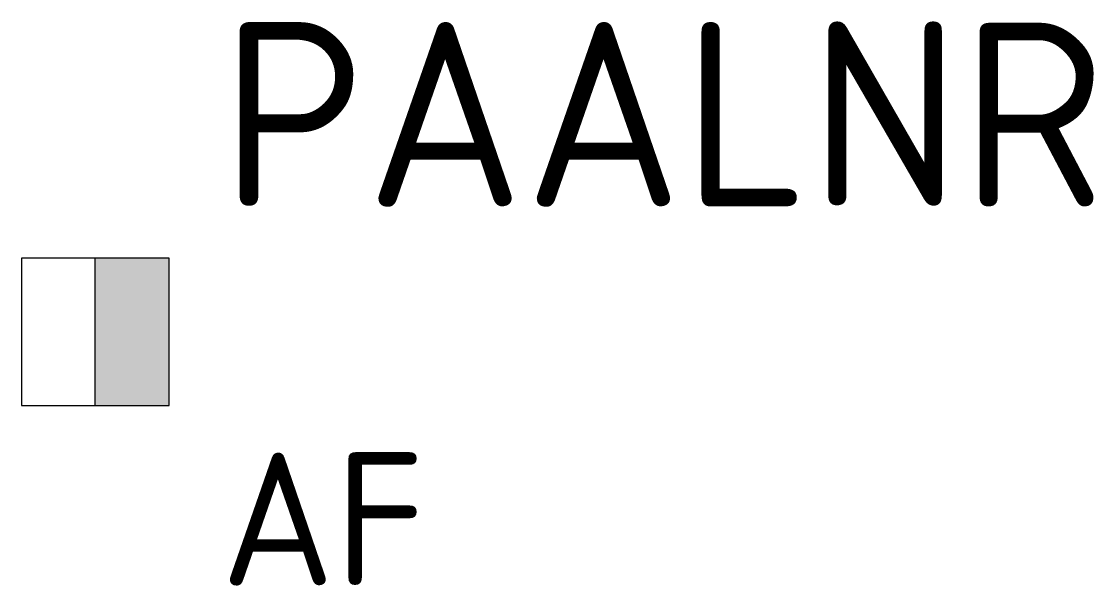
# Model space of a CAD drawing. Extents: x -1 to 13.5, y -3.4 to 4.2.
import ezdxf

# ---------------------------------------------------------------- set-up
doc = ezdxf.new("R2010")
doc.units = 0
doc.header["$LTSCALE"] = 50
doc.layers.get('0').update_dxf_attribs({"linetype": 'CONTINUOUS'})
doc.styles.add('NLCS-ISO', font='NLCS-ISO.ttf')

msp = doc.modelspace()

# ---------------------------------------------------------------- hatches: boundary and pattern name
h = msp.add_hatch(color=256)
h.dxf.hatch_style = 1
h.paths.add_polyline_path([(1, 1), (0, 1), (0, -1), (1, -1)])

# ---------------------------------------------------------------- linework, layer by layer
for p, q in [((1, 1), (-1, 1)), ((-1, 1), (-1, -1)), ((1, -1), (1, 1)), ((-1, -1), (1, -1))]:
    msp.add_line(p, q)
at = {"flags": 128}
msp.add_lwpolyline([(0, -1), (0, 1)], dxfattribs=at)

# ---------------------------------------------------------------- texts
at = {"style": 'NLCS-ISO'}
for tag, p, height in [('PAALNR', (1.7, 1.7), 2.5), ('AF', (1.7, -3.438), 1.8)]:
    msp.add_attdef(tag, p, '', height=height, dxfattribs=at)

doc.saveas('drawing.dxf')
